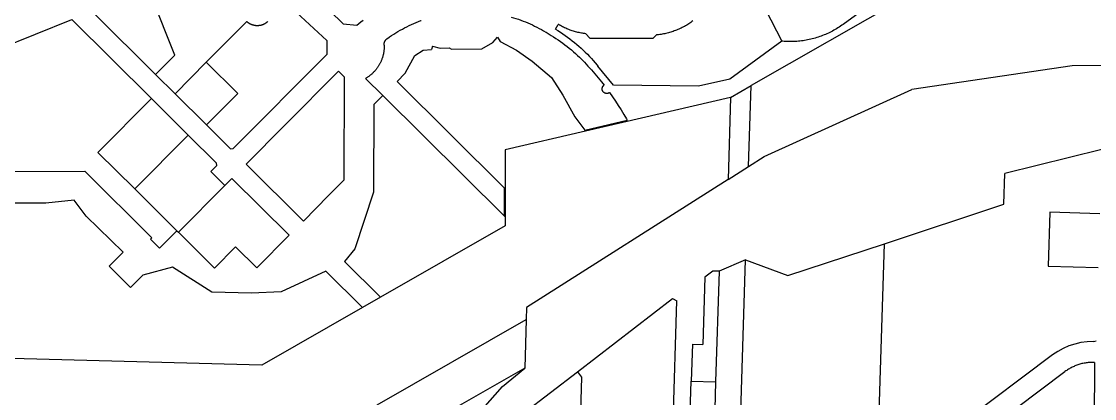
# Model space of a CAD drawing. Header units: inches. Extents: x 486468 to 494399, y 5455955 to 5460553.
# Drawn here: x 490958 to 492031, y 5457462 to 5457839 of the extents above; entities that cross this region are included whole.
import ezdxf

# ---------------------------------------------------------------- set-up
doc = ezdxf.new("R2010")
doc.units = ezdxf.units.IN
doc.header["$MEASUREMENT"] = 0
doc.layers.add('ParcelLines', color=10, linetype='Continuous')

msp = doc.modelspace()

# ---------------------------------------------------------------- linework, layer by layer
at = {"layer": 'ParcelLines', "color": 1}
for p, q in [((491200.342, 5457914.478), (491279.673, 5457836.214)), ((491844.643, 5457883.547), (491779.375, 5457835.808)), ((491111.542, 5457805.138), (491087.295, 5457865.748)), ((491852.808, 5457869.234), (491687.594, 5457774.626)), ((491224.332, 5457855.691), (491263.24, 5457819.783)), ((491030.89, 5457846.68), (491092.269, 5457785.73)), ((491701.871, 5457850.539), (491718.098, 5457818.933)), ((491008.536, 5457840.705), (491088.053, 5457761.742)), ((491142.875, 5457797.908), (491183.343, 5457838.658)), ((491279.673, 5457836.214), (491293.424, 5457834.925)), ((491293.424, 5457834.925), (491297.357, 5457838.183)), ((491491.869, 5457831.05), (491494.739, 5457835.768)), ((491429.316, 5457817.505), (491433.89, 5457823.052)), ((491433.89, 5457823.052), (491436.618, 5457818.757)), ((491482.569, 5457827.832), (491487.699, 5457824.725)), ((491522.368, 5457826.444), (491526.251, 5457822.063)), ((491526.251, 5457822.063), (491589.607, 5457822.098)), ((491589.607, 5457822.098), (491592.991, 5457825.167)), ((491263.24, 5457819.783), (491263.309, 5457805.582)), ((491369.083, 5457813.933), (491367.837, 5457810.732)), ((491369.083, 5457813.933), (491376.749, 5457812.153)), ((491376.749, 5457812.153), (491385.648, 5457812.483)), ((491385.648, 5457812.483), (491387.976, 5457811.059)), ((491387.976, 5457811.059), (491418.36, 5457811.26)), ((491418.36, 5457811.26), (491429.316, 5457817.505)), ((491436.618, 5457818.757), (491452.939, 5457809.973)), ((491718.098, 5457818.933), (491666.302, 5457780.935)), ((491092.269, 5457785.73), (491111.542, 5457805.138)), ((491169.898, 5457711.516), (491263.309, 5457805.582)), ((491341.804, 5457787.041), (491351.346, 5457804.776)), ((491351.346, 5457804.776), (491359.541, 5457810.062)), ((491359.541, 5457810.062), (491367.837, 5457810.732)), ((491452.939, 5457809.973), (491468.707, 5457799.094)), ((491111.66, 5457766.475), (491142.875, 5457797.908)), ((491142.875, 5457797.908), (491174.38, 5457766.624)), ((491468.707, 5457799.094), (491487.909, 5457782.698)), ((491549.802, 5457775.145), (491534.376, 5457794.044)), ((492008.194, 5457794.312), (491847.966, 5457770.596)), ((492373.46, 5457797.011), (492008.194, 5457794.312)), ((491092.269, 5457785.73), (491111.66, 5457766.475)), ((491275.029, 5457789.012), (491280.812, 5457783.269)), ((491280.812, 5457783.269), (491280.424, 5457679.944)), ((491302.124, 5457781.804), (491319.493, 5457764.563)), ((491341.804, 5457787.041), (491333.577, 5457778.752)), ((491333.577, 5457778.752), (491440.697, 5457672.432)), ((491487.909, 5457782.698), (491499.165, 5457765.044)), ((491666.302, 5457780.935), (491634.756, 5457774.099)), ((491634.756, 5457774.099), (491549.802, 5457775.145)), ((491666.794, 5457762.725), (491687.594, 5457774.626)), ((491684.836, 5457693.707), (491687.594, 5457774.626)), ((491700.424, 5457703.607), (491847.966, 5457770.596)), ((491034.525, 5457707.838), (491088.053, 5457761.742)), ((491088.053, 5457761.742), (491124.952, 5457725.102)), ((491111.66, 5457766.475), (491143.165, 5457735.19)), ((491143.165, 5457735.19), (491174.38, 5457766.624)), ((491319.493, 5457764.563), (491310.507, 5457755.51)), ((491319.493, 5457764.563), (491440.697, 5457644.264)), ((491499.165, 5457765.044), (491511.372, 5457743.234)), ((491666.794, 5457762.725), (491521.849, 5457729.081)), ((491666.794, 5457762.725), (491664.339, 5457680.689)), ((491310.507, 5457755.51), (491310.198, 5457668.143)), ((491511.372, 5457743.234), (491521.201, 5457729.956)), ((491521.201, 5457729.956), (491563.57, 5457739.847)), ((491071.423, 5457671.198), (491124.952, 5457725.102)), ((491124.952, 5457725.102), (491152.956, 5457697.294)), ((491143.165, 5457735.19), (491167.043, 5457711.48)), ((491521.849, 5457729.081), (491441.694, 5457710.371)), ((491521.201, 5457729.956), (491521.849, 5457729.081)), ((491034.525, 5457707.838), (491071.423, 5457671.198)), ((491167.043, 5457711.48), (491169.898, 5457711.516)), ((491441.694, 5457710.371), (491441.697, 5457671.44)), ((491684.836, 5457693.707), (491700.424, 5457703.607)), ((492037.752, 5457710.718), (491940.838, 5457686.669)), ((491147.35, 5457688.81), (491152.987, 5457694.487)), ((491152.956, 5457697.294), (491152.987, 5457694.487)), ((491182.68, 5457696.004), (491239.924, 5457639.159)), ((491664.339, 5457680.689), (491684.836, 5457693.707)), ((490914.272, 5457688.639), (491021.499, 5457689.012)), ((491021.499, 5457689.012), (491088.502, 5457622.478)), ((491161.541, 5457674.717), (491147.35, 5457688.81)), ((491939.936, 5457655.879), (491940.838, 5457686.669)), ((491115.037, 5457627.887), (491161.541, 5457674.717)), ((491161.541, 5457674.717), (491168.587, 5457681.813)), ((491168.587, 5457681.813), (491225.832, 5457624.967)), ((491440.697, 5457672.432), (491440.697, 5457644.264)), ((491440.697, 5457672.432), (491441.697, 5457671.44)), ((491441.697, 5457671.44), (491441.697, 5457643.272)), ((491664.339, 5457680.689), (491462.781, 5457552.68)), ((491071.423, 5457671.198), (491113.387, 5457629.526)), ((491310.198, 5457668.143), (491291.348, 5457611.497)), ((490982.695, 5457657.019), (490927.632, 5457657.019)), ((491010.869, 5457659.929), (490982.695, 5457657.019)), ((491022.82, 5457644.162), (491010.869, 5457659.929)), ((491820.554, 5457616.52), (491939.936, 5457655.879)), ((491060.01, 5457608.128), (491022.82, 5457644.162)), ((491440.697, 5457644.264), (491441.697, 5457643.272)), ((491441.697, 5457643.272), (491441.697, 5457634.198)), ((491985.912, 5457647.955), (491984.332, 5457594)), ((492035.871, 5457646.492), (491985.912, 5457647.955)), ((491096.086, 5457612.129), (491113.387, 5457629.526)), ((491113.387, 5457629.526), (491115.037, 5457627.887)), ((491441.697, 5457634.198), (491316.984, 5457562.905)), ((491088.502, 5457622.478), (491087.093, 5457621.059)), ((491087.093, 5457621.059), (491096.086, 5457612.129)), ((491115.037, 5457627.887), (491150.983, 5457592.191)), ((491193.43, 5457592.34), (491225.832, 5457624.967)), ((491060.01, 5457608.128), (491045.927, 5457593.939)), ((491150.983, 5457592.191), (491172.132, 5457613.489)), ((491172.132, 5457613.489), (491193.43, 5457592.34)), ((491291.348, 5457611.497), (491280.903, 5457598.716)), ((491724.077, 5457584.712), (491820.554, 5457616.52)), ((491813.967, 5457401.974), (491820.554, 5457616.52)), ((491280.903, 5457598.716), (491316.984, 5457562.905)), ((491681.892, 5457600.324), (491655.326, 5457588.909)), ((491672.209, 5457284.952), (491681.892, 5457600.324)), ((491681.892, 5457600.324), (491724.077, 5457584.712)), ((491045.927, 5457593.939), (491067.211, 5457572.813)), ((491109.131, 5457592.929), (491079.43, 5457585.124)), ((491148.615, 5457568.057), (491109.131, 5457592.929)), ((491262.332, 5457588.95), (491217.652, 5457568.367)), ((491298.952, 5457552.603), (491262.332, 5457588.95)), ((491649.236, 5457589.096), (491641.187, 5457582.9)), ((491655.326, 5457588.909), (491649.236, 5457589.096)), ((491655.326, 5457588.909), (491651.945, 5457478.405)), ((491984.332, 5457594), (492034.291, 5457592.536)), ((491067.211, 5457572.813), (491079.43, 5457585.124)), ((491641.187, 5457582.9), (491639.127, 5457515.804)), ((491188.051, 5457566.988), (491148.615, 5457568.057)), ((491217.652, 5457568.367), (491188.051, 5457566.988)), ((491316.985, 5457562.907), (491298.952, 5457552.603)), ((491513.799, 5457488.424), (491608.948, 5457561.575)), ((491607.81, 5457385.775), (491613.148, 5457559.425)), ((491608.948, 5457561.575), (491613.148, 5457559.425)), ((491298.952, 5457552.603), (491198.331, 5457495.082)), ((491462.781, 5457552.68), (491462.456, 5457540.625)), ((491313.601, 5457455.523), (491462.456, 5457540.625)), ((491462.456, 5457540.625), (491461.146, 5457492.043)), ((491628.706, 5457516.124), (491627.571, 5457479.156)), ((491628.706, 5457516.124), (491639.127, 5457515.804)), ((492029.428, 5457518.657), (492032.151, 5457519.496)), ((491198.331, 5457495.082), (490935.51, 5457502.005)), ((491988.717, 5457505.227), (491827.134, 5457384.299)), ((491461.146, 5457492.043), (491345.582, 5457426.222)), ((491438.9, 5457473.623), (491461.146, 5457492.043)), ((491461.146, 5457492.043), (491461.159, 5457492.273)), ((492030.495, 5457497.833), (492030.047, 5457409.882)), ((491459.936, 5457447.13), (491513.799, 5457488.424)), ((491513.799, 5457488.424), (491518.049, 5457482.924)), ((491518.049, 5457482.924), (491516.05, 5457418.374)), ((491621.46, 5457280.14), (491627.571, 5457479.156)), ((491627.571, 5457479.156), (491651.945, 5457478.405)), ((491651.945, 5457478.405), (491646.018, 5457285.756)), ((491952.347, 5457452.131), (492001.096, 5457488.632)), ((491386.251, 5457414.223), (491438.9, 5457473.623))]:
    msp.add_line(p, q, dxfattribs=at)
for points in [[(491447.6, 5457843.111), (491450.014, 5457842.396), (491452.415, 5457841.639), (491454.802, 5457840.84), (491457.175, 5457840), (491459.534, 5457839.118), (491461.876, 5457838.195), (491464.202, 5457837.232), (491466.511, 5457836.228), (491468.801, 5457835.184), (491471.074, 5457834.1), (491473.327, 5457832.977), (491475.56, 5457831.814), (491477.772, 5457830.613), (491479.963, 5457829.373), (491482.133, 5457828.095), (491482.569, 5457827.832)], [(490935.419, 5457811.455), (490935.449, 5457811.467), (491008.536, 5457840.705)], [(491204.539, 5457838.732), (491204.348, 5457838.548), (491204.153, 5457838.368), (491203.955, 5457838.191), (491203.753, 5457838.016), (491203.549, 5457837.846), (491203.342, 5457837.679), (491203.132, 5457837.516), (491202.919, 5457837.357), (491202.704, 5457837.202), (491202.485, 5457837.05), (491202.265, 5457836.902), (491202.041, 5457836.758), (491201.815, 5457836.618), (491201.587, 5457836.482), (491201.357, 5457836.35), (491201.124, 5457836.222), (491200.889, 5457836.098), (491200.651, 5457835.978), (491200.412, 5457835.862), (491200.171, 5457835.751), (491199.928, 5457835.644), (491199.683, 5457835.541), (491199.436, 5457835.442), (491199.187, 5457835.347), (491198.937, 5457835.257), (491198.686, 5457835.172), (491198.433, 5457835.09), (491198.178, 5457835.014), (491197.923, 5457834.941), (491197.666, 5457834.873), (491197.408, 5457834.81), (491197.148, 5457834.751), (491196.888, 5457834.697), (491196.627, 5457834.647), (491196.365, 5457834.602), (491196.103, 5457834.561), (491195.839, 5457834.525), (491195.575, 5457834.493), (491195.311, 5457834.466), (491195.046, 5457834.444), (491194.781, 5457834.427), (491194.516, 5457834.414), (491194.25, 5457834.405), (491193.984, 5457834.401), (491193.718, 5457834.402), (491193.453, 5457834.408), (491193.187, 5457834.418), (491192.922, 5457834.433), (491192.657, 5457834.452), (491192.392, 5457834.476), (491192.128, 5457834.505), (491191.864, 5457834.538), (491191.601, 5457834.576), (491191.339, 5457834.619), (491191.077, 5457834.666), (491190.816, 5457834.717), (491190.557, 5457834.774), (491190.298, 5457834.834), (491190.04, 5457834.899), (491189.784, 5457834.969), (491189.529, 5457835.043), (491189.275, 5457835.122), (491189.022, 5457835.205), (491188.771, 5457835.292), (491188.522, 5457835.384), (491188.274, 5457835.48), (491188.028, 5457835.58), (491187.784, 5457835.685), (491187.541, 5457835.794), (491187.301, 5457835.907), (491187.062, 5457836.024), (491186.826, 5457836.146), (491186.592, 5457836.272), (491186.36, 5457836.401), (491186.13, 5457836.535), (491185.903, 5457836.672), (491185.678, 5457836.814), (491185.455, 5457836.96), (491185.235, 5457837.109), (491185.018, 5457837.262), (491184.804, 5457837.419), (491184.592, 5457837.58), (491184.383, 5457837.744), (491184.177, 5457837.912), (491183.974, 5457838.084), (491183.774, 5457838.259), (491183.577, 5457838.437), (491183.384, 5457838.619), (491183.343, 5457838.658)], [(491297.357, 5457838.183), (491299.715, 5457840.108)], [(491323.966, 5457821.808), (491326.027, 5457823.254), (491328.112, 5457824.664), (491330.222, 5457826.037), (491332.356, 5457827.373), (491334.513, 5457828.672), (491336.692, 5457829.933), (491338.892, 5457831.155), (491341.114, 5457832.339), (491343.356, 5457833.485), (491345.617, 5457834.59), (491347.898, 5457835.657), (491350.197, 5457836.683), (491352.513, 5457837.669), (491354.846, 5457838.614), (491357.196, 5457839.519), (491357.639, 5457839.684)], [(491522.368, 5457826.444), (491521.207, 5457826.578), (491520.048, 5457826.732), (491518.892, 5457826.907), (491517.739, 5457827.101), (491516.59, 5457827.316), (491515.444, 5457827.551), (491514.303, 5457827.805), (491513.166, 5457828.08), (491512.035, 5457828.374), (491510.908, 5457828.688), (491509.788, 5457829.022), (491508.673, 5457829.375), (491507.564, 5457829.748), (491506.463, 5457830.139), (491505.368, 5457830.551), (491504.281, 5457830.981), (491503.201, 5457831.43), (491502.129, 5457831.897), (491501.066, 5457832.384), (491500.011, 5457832.889), (491498.966, 5457833.412), (491497.929, 5457833.953), (491496.902, 5457834.512), (491495.885, 5457835.089), (491494.879, 5457835.684), (491494.739, 5457835.768)], [(491629.207, 5457839.231), (491628.206, 5457838.49), (491627.192, 5457837.766), (491626.165, 5457837.06), (491625.127, 5457836.373), (491624.077, 5457835.703), (491623.015, 5457835.052), (491621.942, 5457834.419), (491620.858, 5457833.806), (491619.763, 5457833.211), (491618.658, 5457832.635), (491617.544, 5457832.079), (491616.42, 5457831.543), (491615.286, 5457831.026), (491614.144, 5457830.529), (491612.993, 5457830.052), (491611.835, 5457829.595), (491610.668, 5457829.158), (491609.494, 5457828.742), (491608.313, 5457828.347), (491607.125, 5457827.972), (491605.931, 5457827.617), (491604.73, 5457827.284), (491603.525, 5457826.972), (491602.313, 5457826.681), (491601.097, 5457826.411), (491599.877, 5457826.162), (491598.652, 5457825.935), (491597.424, 5457825.729), (491596.192, 5457825.544), (491594.957, 5457825.381), (491593.719, 5457825.24), (491592.991, 5457825.167)], [(491779.375, 5457835.808), (491778.106, 5457834.897), (491776.822, 5457834.007), (491775.522, 5457833.141), (491774.207, 5457832.297), (491772.877, 5457831.476), (491771.534, 5457830.679), (491770.177, 5457829.905), (491768.806, 5457829.155), (491767.423, 5457828.429), (491766.027, 5457827.728), (491764.619, 5457827.05), (491763.2, 5457826.398), (491761.769, 5457825.769), (491760.328, 5457825.166), (491758.876, 5457824.589), (491757.415, 5457824.037), (491755.944, 5457823.511), (491754.464, 5457823.01), (491752.975, 5457822.535), (491751.479, 5457822.087), (491749.975, 5457821.664), (491748.464, 5457821.268), (491746.946, 5457820.898), (491745.422, 5457820.555), (491743.892, 5457820.238), (491742.357, 5457819.949), (491740.817, 5457819.686), (491739.272, 5457819.45), (491737.724, 5457819.241), (491736.172, 5457819.058), (491734.618, 5457818.903), (491733.061, 5457818.775), (491731.502, 5457818.675), (491729.941, 5457818.601), (491728.379, 5457818.555), (491726.817, 5457818.536), (491725.255, 5457818.545), (491723.693, 5457818.581), (491722.132, 5457818.643), (491720.572, 5457818.734), (491719.015, 5457818.851), (491718.098, 5457818.933)], [(491320.625, 5457814.989), (491320.621, 5457815.128), (491320.619, 5457815.268), (491320.62, 5457815.408), (491320.623, 5457815.547), (491320.628, 5457815.687), (491320.636, 5457815.826), (491320.647, 5457815.965), (491320.659, 5457816.104), (491320.675, 5457816.243), (491320.692, 5457816.381), (491320.712, 5457816.519), (491320.735, 5457816.657), (491320.76, 5457816.794), (491320.787, 5457816.931), (491320.817, 5457817.068), (491320.849, 5457817.204), (491320.883, 5457817.339), (491320.92, 5457817.473), (491320.959, 5457817.607), (491321, 5457817.741), (491321.044, 5457817.873), (491321.09, 5457818.005), (491321.138, 5457818.136), (491321.189, 5457818.266), (491321.242, 5457818.395), (491321.297, 5457818.523), (491321.354, 5457818.651), (491321.414, 5457818.777), (491321.476, 5457818.902), (491321.54, 5457819.026), (491321.606, 5457819.149), (491321.674, 5457819.271), (491321.744, 5457819.391), (491321.817, 5457819.511), (491321.891, 5457819.629), (491321.968, 5457819.745), (491322.046, 5457819.861), (491322.127, 5457819.975), (491322.209, 5457820.087), (491322.294, 5457820.198), (491322.38, 5457820.308), (491322.469, 5457820.416), (491322.559, 5457820.523), (491322.651, 5457820.628), (491322.745, 5457820.732), (491322.84, 5457820.833), (491322.938, 5457820.933), (491323.037, 5457821.031), (491323.138, 5457821.128), (491323.24, 5457821.223), (491323.344, 5457821.315), (491323.45, 5457821.407), (491323.558, 5457821.496), (491323.666, 5457821.583), (491323.777, 5457821.669), (491323.889, 5457821.752), (491323.966, 5457821.808)], [(491487.699, 5457824.725), (491490.044, 5457823.276), (491492.364, 5457821.787), (491494.657, 5457820.258), (491496.923, 5457818.688), (491499.161, 5457817.08), (491501.371, 5457815.432), (491503.552, 5457813.746), (491505.703, 5457812.023), (491507.823, 5457810.262), (491509.913, 5457808.464), (491511.971, 5457806.63), (491513.996, 5457804.761), (491515.989, 5457802.856), (491517.948, 5457800.917), (491519.873, 5457798.944), (491520.807, 5457797.962)], [(491491.869, 5457831.05), (491494.341, 5457829.517), (491496.787, 5457827.941), (491499.204, 5457826.322), (491501.593, 5457824.661), (491503.952, 5457822.958), (491506.282, 5457821.215), (491508.58, 5457819.431), (491510.847, 5457817.608), (491513.082, 5457815.745), (491515.284, 5457813.843), (491517.453, 5457811.904), (491519.587, 5457809.926), (491521.687, 5457807.912), (491523.751, 5457805.862), (491525.779, 5457803.775), (491527.77, 5457801.654), (491529.724, 5457799.499), (491531.64, 5457797.31), (491533.518, 5457795.087), (491534.376, 5457794.044)], [(491320.625, 5457814.989), (491320.644, 5457814.353), (491320.652, 5457813.716), (491320.65, 5457813.079), (491320.636, 5457812.442), (491320.61, 5457811.806), (491320.574, 5457811.17), (491320.527, 5457810.535), (491320.468, 5457809.901), (491320.399, 5457809.268), (491320.318, 5457808.637), (491320.227, 5457808.006), (491320.124, 5457807.378), (491320.011, 5457806.751), (491319.887, 5457806.127), (491319.751, 5457805.505), (491319.605, 5457804.885), (491319.448, 5457804.268), (491319.281, 5457803.653), (491319.102, 5457803.042), (491318.913, 5457802.434), (491318.714, 5457801.829), (491318.504, 5457801.228), (491318.283, 5457800.631), (491318.052, 5457800.037), (491317.811, 5457799.448), (491317.559, 5457798.863), (491317.298, 5457798.283), (491317.026, 5457797.707), (491316.744, 5457797.136), (491316.453, 5457796.57), (491316.151, 5457796.009), (491315.84, 5457795.453), (491315.519, 5457794.903), (491315.188, 5457794.359), (491314.848, 5457793.82), (491314.499, 5457793.288), (491314.141, 5457792.762), (491313.773, 5457792.242), (491313.396, 5457791.728), (491313.011, 5457791.222), (491312.616, 5457790.722), (491312.213, 5457790.229), (491311.802, 5457789.743), (491311.382, 5457789.264), (491310.954, 5457788.793), (491310.517, 5457788.329), (491310.073, 5457787.873), (491309.621, 5457787.425), (491309.16, 5457786.985), (491308.693, 5457786.552), (491308.218, 5457786.129), (491307.735, 5457785.713), (491307.245, 5457785.306), (491306.749, 5457784.907), (491306.245, 5457784.518), (491305.735, 5457784.137), (491305.218, 5457783.765), (491304.695, 5457783.402), (491304.165, 5457783.048), (491303.629, 5457782.704), (491303.088, 5457782.369), (491302.541, 5457782.044), (491302.124, 5457781.804)], [(491520.807, 5457797.962), (491524.339, 5457794.147), (491527.803, 5457790.271), (491531.199, 5457786.335), (491534.526, 5457782.34), (491537.783, 5457778.288), (491540.395, 5457774.931)], [(491182.68, 5457696.004), (491221.291, 5457734.891), (491275.029, 5457789.012)], [(491545.879, 5457767.549), (491545.814, 5457767.502), (491545.748, 5457767.456), (491545.681, 5457767.412), (491545.614, 5457767.368), (491545.546, 5457767.326), (491545.477, 5457767.285), (491545.407, 5457767.245), (491545.337, 5457767.206), (491545.266, 5457767.169), (491545.194, 5457767.133), (491545.122, 5457767.098), (491545.049, 5457767.064), (491544.976, 5457767.032), (491544.902, 5457767.001), (491544.827, 5457766.971), (491544.752, 5457766.942), (491544.677, 5457766.915), (491544.601, 5457766.889), (491544.524, 5457766.865), (491544.447, 5457766.841), (491544.37, 5457766.82), (491544.293, 5457766.799), (491544.215, 5457766.78), (491544.136, 5457766.762), (491544.058, 5457766.746), (491543.979, 5457766.731), (491543.9, 5457766.717), (491543.821, 5457766.705), (491543.741, 5457766.694), (491543.661, 5457766.684), (491543.582, 5457766.676), (491543.502, 5457766.67), (491543.422, 5457766.664), (491543.341, 5457766.66), (491543.261, 5457766.658), (491543.181, 5457766.657), (491543.101, 5457766.657), (491543.02, 5457766.659), (491542.94, 5457766.662), (491542.86, 5457766.666), (491542.78, 5457766.672), (491542.7, 5457766.679), (491542.62, 5457766.688), (491542.541, 5457766.698), (491542.461, 5457766.709), (491542.382, 5457766.722), (491542.303, 5457766.737), (491542.224, 5457766.752), (491542.146, 5457766.769), (491542.068, 5457766.787), (491541.99, 5457766.807), (491541.913, 5457766.828), (491541.836, 5457766.85), (491541.759, 5457766.874), (491541.683, 5457766.899), (491541.607, 5457766.926), (491541.532, 5457766.953), (491541.457, 5457766.982), (491541.382, 5457767.013), (491541.309, 5457767.044), (491541.235, 5457767.077), (491541.163, 5457767.111), (491541.091, 5457767.147), (491541.019, 5457767.184), (491540.949, 5457767.221), (491540.879, 5457767.261), (491540.809, 5457767.301), (491540.741, 5457767.343), (491540.673, 5457767.385), (491540.606, 5457767.429), (491540.539, 5457767.474), (491540.474, 5457767.521), (491540.409, 5457767.568), (491540.345, 5457767.617), (491540.282, 5457767.666), (491540.22, 5457767.717), (491540.158, 5457767.769), (491540.098, 5457767.822), (491540.039, 5457767.875), (491539.98, 5457767.93), (491539.923, 5457767.986), (491539.866, 5457768.043), (491539.81, 5457768.101), (491539.756, 5457768.16), (491539.702, 5457768.22), (491539.65, 5457768.281), (491539.599, 5457768.342), (491539.548, 5457768.405), (491539.499, 5457768.468), (491539.451, 5457768.532), (491539.404, 5457768.598), (491539.358, 5457768.663), (491539.314, 5457768.73), (491539.27, 5457768.798), (491539.228, 5457768.866), (491539.187, 5457768.935), (491539.147, 5457769.004), (491539.108, 5457769.075), (491539.071, 5457769.146), (491539.035, 5457769.217), (491539, 5457769.29), (491538.966, 5457769.362), (491538.934, 5457769.436), (491538.903, 5457769.51), (491538.873, 5457769.584), (491538.844, 5457769.659), (491538.817, 5457769.735), (491538.791, 5457769.811), (491538.767, 5457769.887), (491538.744, 5457769.964), (491538.722, 5457770.041), (491538.701, 5457770.119), (491538.682, 5457770.197), (491538.664, 5457770.275), (491538.648, 5457770.354), (491538.633, 5457770.432), (491538.619, 5457770.512), (491538.607, 5457770.591), (491538.596, 5457770.67), (491538.586, 5457770.75), (491538.578, 5457770.83), (491538.572, 5457770.91), (491538.566, 5457770.99), (491538.562, 5457771.07), (491538.56, 5457771.15), (491538.559, 5457771.231), (491538.559, 5457771.311), (491538.561, 5457771.391), (491538.564, 5457771.471), (491538.568, 5457771.551), (491538.574, 5457771.631), (491538.581, 5457771.711), (491538.59, 5457771.791), (491538.6, 5457771.871), (491538.612, 5457771.95), (491538.624, 5457772.029), (491538.639, 5457772.108), (491538.654, 5457772.187), (491538.671, 5457772.266), (491538.689, 5457772.344), (491538.709, 5457772.421), (491538.73, 5457772.499), (491538.753, 5457772.576), (491538.776, 5457772.653), (491538.801, 5457772.729), (491538.828, 5457772.805), (491538.855, 5457772.88), (491538.885, 5457772.955), (491538.915, 5457773.029), (491538.946, 5457773.103), (491538.979, 5457773.176), (491539.014, 5457773.249), (491539.049, 5457773.321), (491539.086, 5457773.392), (491539.124, 5457773.463), (491539.163, 5457773.533), (491539.203, 5457773.602), (491539.245, 5457773.671), (491539.287, 5457773.739), (491539.331, 5457773.806), (491539.376, 5457773.872), (491539.423, 5457773.938), (491539.47, 5457774.003), (491539.519, 5457774.067), (491539.568, 5457774.13), (491539.619, 5457774.192), (491539.671, 5457774.253), (491539.724, 5457774.313), (491539.778, 5457774.373), (491539.832, 5457774.431), (491539.888, 5457774.489), (491539.945, 5457774.545), (491540.003, 5457774.601), (491540.062, 5457774.656), (491540.122, 5457774.709), (491540.183, 5457774.761), (491540.244, 5457774.813), (491540.307, 5457774.863), (491540.37, 5457774.912), (491540.395, 5457774.931)], [(491545.879, 5457767.549), (491548.878, 5457763.302), (491551.802, 5457759.003), (491554.651, 5457754.654), (491557.423, 5457750.256), (491560.118, 5457745.811), (491562.735, 5457741.319), (491563.57, 5457739.847)], [(491239.924, 5457639.159), (491265.22, 5457664.633), (491280.424, 5457679.944)], [(492029.428, 5457518.657), (492023.203, 5457518.401), (492017.028, 5457517.571), (492010.957, 5457516.174), (492005.04, 5457514.223), (491999.329, 5457511.732), (491993.872, 5457508.725), (491988.717, 5457505.227)], [(492030.495, 5457497.833), (492029.445, 5457497.853), (492028.405, 5457497.853), (492027.355, 5457497.833), (492026.315, 5457497.783), (492025.265, 5457497.713), (492024.225, 5457497.613), (492023.185, 5457497.493), (492022.145, 5457497.353), (492021.115, 5457497.193), (492020.085, 5457497.003), (492019.065, 5457496.793), (492018.045, 5457496.563), (492017.025, 5457496.303), (492016.015, 5457496.023), (492015.015, 5457495.723), (492014.025, 5457495.403), (492013.035, 5457495.053), (492012.055, 5457494.683), (492011.085, 5457494.293), (492010.125, 5457493.883), (492009.165, 5457493.453), (492008.225, 5457493.002), (492007.295, 5457492.522), (492006.375, 5457492.032), (492005.465, 5457491.512), (492004.565, 5457490.972), (492003.675, 5457490.422), (492002.805, 5457489.842), (492001.945, 5457489.242), (492001.096, 5457488.632)]]:
    msp.add_lwpolyline(points, dxfattribs=at)

doc.saveas('drawing.dxf')
